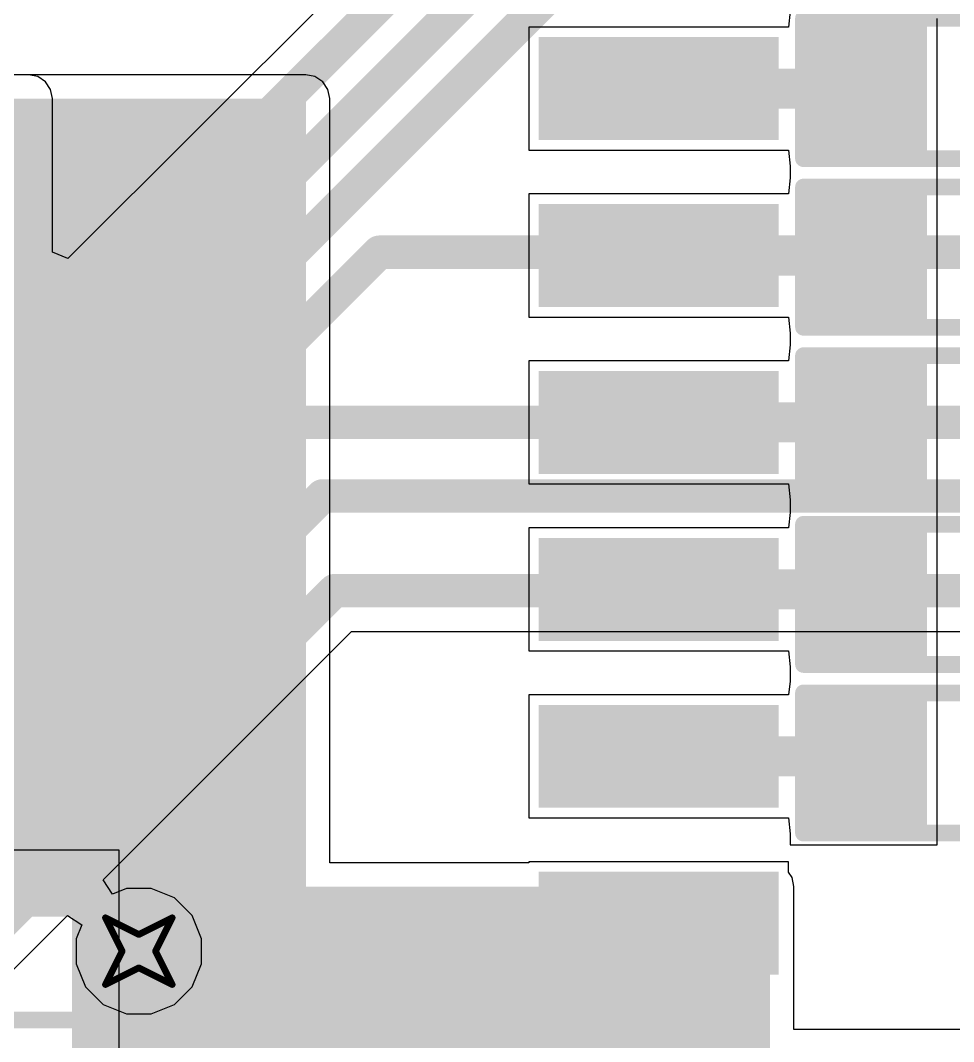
# Model space of a CAD drawing. Header units: inches. Extents: x -48 to 200, y -49 to 27.
# Drawn here: x 0.7045 to 0.9839, y 1.5016 to 1.8074 of the extents above; entities that cross this region are included whole.
import ezdxf

# ---------------------------------------------------------------- set-up
doc = ezdxf.new("R2010")
doc.units = ezdxf.units.IN
doc.header["$MEASUREMENT"] = 0
for name, color, linetype in [('Bottom Layer', 5, 'Continuous'), ('Bottom Overlay', 54, 'Continuous'), ('Bottom Paste', 16, 'Continuous'), ('Bottom Solder', 6, 'Continuous'), ('Drill Drawing', 1, 'Continuous'), ('Top Layer', 1, 'Continuous'), ('Top Solder', 216, 'Continuous'), ('Via Holes', 16, 'Continuous')]:
    doc.layers.add(name, color=color, linetype=linetype)

# ---------------------------------------------------------------- blocks, each defined once
blk = doc.blocks.new('R___0603_B_8')
at = {"layer": 'Bottom Layer'}
for points in [[(-0.045, -0.0175), (-0.045, 0.0175), (-0.015, 0.0175), (-0.015, -0.0175)], [(0.015, -0.0175), (0.015, 0.0175), (0.045, 0.0175), (0.045, -0.0175)]]:
    blk.add_hatch(color=5, dxfattribs=at).paths.add_polyline_path(points)
at = {"layer": 'Bottom Paste'}
for points in [[(-0.045, -0.0175), (-0.045, 0.0175), (-0.015, 0.0175), (-0.015, -0.0175)], [(0.015, -0.0175), (0.015, 0.0175), (0.045, 0.0175), (0.045, -0.0175)]]:
    blk.add_hatch(color=16, dxfattribs=at).paths.add_polyline_path(points)
at = {"layer": 'Bottom Solder'}
for points in [[(-0.049, -0.0215), (-0.049, 0.0215), (-0.011, 0.0215), (-0.011, -0.0215)], [(0.011, -0.0215), (0.011, 0.0215), (0.049, 0.0215), (0.049, -0.0215)]]:
    blk.add_hatch(color=6, dxfattribs=at).paths.add_polyline_path(points)
at = {"layer": 'Bottom Overlay'}
for points in [[(-0.048, 0.021, 0.005, 0.005, 0), (0.048, 0.021, 0.005, 0.005, 0)], [(-0.048, -0.021, 0.005, 0.005, 0), (-0.048, 0.021, 0.005, 0.005, 0)], [(0.048, -0.021, 0.005, 0.005, 0), (0.048, 0.021, 0.005, 0.005, 0)], [(-0.048, -0.021, 0.005, 0.005, 0), (0.048, -0.021, 0.005, 0.005, 0)]]:
    blk.add_lwpolyline(points, format="xyseb", dxfattribs=at)
for points in [[(-0.04925, 0.021, 0.0025, 0.0025, 1), (-0.04675, 0.021, 0.0025, 0.0025, 1)], [(-0.04925, 0.021, 0.0025, 0.0025, 1), (-0.04675, 0.021, 0.0025, 0.0025, 1)], [(0.04675, 0.021, 0.0025, 0.0025, 1), (0.04925, 0.021, 0.0025, 0.0025, 1)], [(0.04675, 0.021, 0.0025, 0.0025, 1), (0.04925, 0.021, 0.0025, 0.0025, 1)], [(-0.04925, -0.021, 0.0025, 0.0025, 1), (-0.04675, -0.021, 0.0025, 0.0025, 1)], [(-0.04925, -0.021, 0.0025, 0.0025, 1), (-0.04675, -0.021, 0.0025, 0.0025, 1)], [(0.04675, -0.021, 0.0025, 0.0025, 1), (0.04925, -0.021, 0.0025, 0.0025, 1)], [(0.04675, -0.021, 0.0025, 0.0025, 1), (0.04925, -0.021, 0.0025, 0.0025, 1)]]:
    blk.add_lwpolyline(points, format="xyseb", close=True, dxfattribs=at)
blk = doc.blocks.new('R___0603_B_9')
at = {"layer": 'Bottom Layer'}
for points in [[(-0.045, -0.0175), (-0.045, 0.0175), (-0.015, 0.0175), (-0.015, -0.0175)], [(0.015, -0.0175), (0.015, 0.0175), (0.045, 0.0175), (0.045, -0.0175)]]:
    blk.add_hatch(color=5, dxfattribs=at).paths.add_polyline_path(points)
at = {"layer": 'Bottom Paste'}
for points in [[(-0.045, -0.0175), (-0.045, 0.0175), (-0.015, 0.0175), (-0.015, -0.0175)], [(0.015, -0.0175), (0.015, 0.0175), (0.045, 0.0175), (0.045, -0.0175)]]:
    blk.add_hatch(color=16, dxfattribs=at).paths.add_polyline_path(points)
at = {"layer": 'Bottom Solder'}
for points in [[(-0.049, -0.0215), (-0.049, 0.0215), (-0.011, 0.0215), (-0.011, -0.0215)], [(0.011, -0.0215), (0.011, 0.0215), (0.049, 0.0215), (0.049, -0.0215)]]:
    blk.add_hatch(color=6, dxfattribs=at).paths.add_polyline_path(points)
at = {"layer": 'Bottom Overlay'}
for points in [[(-0.048, 0.021, 0.005, 0.005, 0), (0.048, 0.021, 0.005, 0.005, 0)], [(-0.048, -0.021, 0.005, 0.005, 0), (-0.048, 0.021, 0.005, 0.005, 0)], [(0.048, -0.021, 0.005, 0.005, 0), (0.048, 0.021, 0.005, 0.005, 0)], [(-0.048, -0.021, 0.005, 0.005, 0), (0.048, -0.021, 0.005, 0.005, 0)]]:
    blk.add_lwpolyline(points, format="xyseb", dxfattribs=at)
for points in [[(-0.04925, 0.021, 0.0025, 0.0025, 1), (-0.04675, 0.021, 0.0025, 0.0025, 1)], [(-0.04925, 0.021, 0.0025, 0.0025, 1), (-0.04675, 0.021, 0.0025, 0.0025, 1)], [(0.04675, 0.021, 0.0025, 0.0025, 1), (0.04925, 0.021, 0.0025, 0.0025, 1)], [(0.04675, 0.021, 0.0025, 0.0025, 1), (0.04925, 0.021, 0.0025, 0.0025, 1)], [(-0.04925, -0.021, 0.0025, 0.0025, 1), (-0.04675, -0.021, 0.0025, 0.0025, 1)], [(-0.04925, -0.021, 0.0025, 0.0025, 1), (-0.04675, -0.021, 0.0025, 0.0025, 1)], [(0.04675, -0.021, 0.0025, 0.0025, 1), (0.04925, -0.021, 0.0025, 0.0025, 1)], [(0.04675, -0.021, 0.0025, 0.0025, 1), (0.04925, -0.021, 0.0025, 0.0025, 1)]]:
    blk.add_lwpolyline(points, format="xyseb", close=True, dxfattribs=at)
blk = doc.blocks.new('R___0603_B_12')
at = {"layer": 'Bottom Layer'}
for points in [[(-0.045, -0.0175), (-0.045, 0.0175), (-0.015, 0.0175), (-0.015, -0.0175)], [(0.015, -0.0175), (0.015, 0.0175), (0.045, 0.0175), (0.045, -0.0175)]]:
    blk.add_hatch(color=5, dxfattribs=at).paths.add_polyline_path(points)
at = {"layer": 'Bottom Paste'}
for points in [[(-0.045, -0.0175), (-0.045, 0.0175), (-0.015, 0.0175), (-0.015, -0.0175)], [(0.015, -0.0175), (0.015, 0.0175), (0.045, 0.0175), (0.045, -0.0175)]]:
    blk.add_hatch(color=16, dxfattribs=at).paths.add_polyline_path(points)
at = {"layer": 'Bottom Solder'}
for points in [[(-0.049, -0.0215), (-0.049, 0.0215), (-0.011, 0.0215), (-0.011, -0.0215)], [(0.011, -0.0215), (0.011, 0.0215), (0.049, 0.0215), (0.049, -0.0215)]]:
    blk.add_hatch(color=6, dxfattribs=at).paths.add_polyline_path(points)
at = {"layer": 'Bottom Overlay'}
for points in [[(-0.048, 0.021, 0.005, 0.005, 0), (0.048, 0.021, 0.005, 0.005, 0)], [(-0.048, -0.021, 0.005, 0.005, 0), (-0.048, 0.021, 0.005, 0.005, 0)], [(0.048, -0.021, 0.005, 0.005, 0), (0.048, 0.021, 0.005, 0.005, 0)], [(-0.048, -0.021, 0.005, 0.005, 0), (0.048, -0.021, 0.005, 0.005, 0)]]:
    blk.add_lwpolyline(points, format="xyseb", dxfattribs=at)
for points in [[(-0.04925, 0.021, 0.0025, 0.0025, 1), (-0.04675, 0.021, 0.0025, 0.0025, 1)], [(-0.04925, 0.021, 0.0025, 0.0025, 1), (-0.04675, 0.021, 0.0025, 0.0025, 1)], [(0.04675, 0.021, 0.0025, 0.0025, 1), (0.04925, 0.021, 0.0025, 0.0025, 1)], [(0.04675, 0.021, 0.0025, 0.0025, 1), (0.04925, 0.021, 0.0025, 0.0025, 1)], [(-0.04925, -0.021, 0.0025, 0.0025, 1), (-0.04675, -0.021, 0.0025, 0.0025, 1)], [(-0.04925, -0.021, 0.0025, 0.0025, 1), (-0.04675, -0.021, 0.0025, 0.0025, 1)], [(0.04675, -0.021, 0.0025, 0.0025, 1), (0.04925, -0.021, 0.0025, 0.0025, 1)], [(0.04675, -0.021, 0.0025, 0.0025, 1), (0.04925, -0.021, 0.0025, 0.0025, 1)]]:
    blk.add_lwpolyline(points, format="xyseb", close=True, dxfattribs=at)
blk = doc.blocks.new('R___0603_B_13')
at = {"layer": 'Bottom Layer'}
for points in [[(-0.045, -0.0175), (-0.045, 0.0175), (-0.015, 0.0175), (-0.015, -0.0175)], [(0.015, -0.0175), (0.015, 0.0175), (0.045, 0.0175), (0.045, -0.0175)]]:
    blk.add_hatch(color=5, dxfattribs=at).paths.add_polyline_path(points)
at = {"layer": 'Bottom Paste'}
for points in [[(-0.045, -0.0175), (-0.045, 0.0175), (-0.015, 0.0175), (-0.015, -0.0175)], [(0.015, -0.0175), (0.015, 0.0175), (0.045, 0.0175), (0.045, -0.0175)]]:
    blk.add_hatch(color=16, dxfattribs=at).paths.add_polyline_path(points)
at = {"layer": 'Bottom Solder'}
for points in [[(-0.049, -0.0215), (-0.049, 0.0215), (-0.011, 0.0215), (-0.011, -0.0215)], [(0.011, -0.0215), (0.011, 0.0215), (0.049, 0.0215), (0.049, -0.0215)]]:
    blk.add_hatch(color=6, dxfattribs=at).paths.add_polyline_path(points)
at = {"layer": 'Bottom Overlay'}
for points in [[(-0.048, 0.021, 0.005, 0.005, 0), (0.048, 0.021, 0.005, 0.005, 0)], [(-0.048, -0.021, 0.005, 0.005, 0), (-0.048, 0.021, 0.005, 0.005, 0)], [(0.048, -0.021, 0.005, 0.005, 0), (0.048, 0.021, 0.005, 0.005, 0)], [(-0.048, -0.021, 0.005, 0.005, 0), (0.048, -0.021, 0.005, 0.005, 0)]]:
    blk.add_lwpolyline(points, format="xyseb", dxfattribs=at)
for points in [[(-0.04925, 0.021, 0.0025, 0.0025, 1), (-0.04675, 0.021, 0.0025, 0.0025, 1)], [(-0.04925, 0.021, 0.0025, 0.0025, 1), (-0.04675, 0.021, 0.0025, 0.0025, 1)], [(0.04675, 0.021, 0.0025, 0.0025, 1), (0.04925, 0.021, 0.0025, 0.0025, 1)], [(0.04675, 0.021, 0.0025, 0.0025, 1), (0.04925, 0.021, 0.0025, 0.0025, 1)], [(-0.04925, -0.021, 0.0025, 0.0025, 1), (-0.04675, -0.021, 0.0025, 0.0025, 1)], [(-0.04925, -0.021, 0.0025, 0.0025, 1), (-0.04675, -0.021, 0.0025, 0.0025, 1)], [(0.04675, -0.021, 0.0025, 0.0025, 1), (0.04925, -0.021, 0.0025, 0.0025, 1)], [(0.04675, -0.021, 0.0025, 0.0025, 1), (0.04925, -0.021, 0.0025, 0.0025, 1)]]:
    blk.add_lwpolyline(points, format="xyseb", close=True, dxfattribs=at)
blk = doc.blocks.new('R___0603_B_14')
at = {"layer": 'Bottom Layer'}
for points in [[(-0.045, -0.0175), (-0.045, 0.0175), (-0.015, 0.0175), (-0.015, -0.0175)], [(0.015, -0.0175), (0.015, 0.0175), (0.045, 0.0175), (0.045, -0.0175)]]:
    blk.add_hatch(color=5, dxfattribs=at).paths.add_polyline_path(points)
at = {"layer": 'Bottom Paste'}
for points in [[(-0.045, -0.0175), (-0.045, 0.0175), (-0.015, 0.0175), (-0.015, -0.0175)], [(0.015, -0.0175), (0.015, 0.0175), (0.045, 0.0175), (0.045, -0.0175)]]:
    blk.add_hatch(color=16, dxfattribs=at).paths.add_polyline_path(points)
at = {"layer": 'Bottom Solder'}
for points in [[(-0.049, -0.0215), (-0.049, 0.0215), (-0.011, 0.0215), (-0.011, -0.0215)], [(0.011, -0.0215), (0.011, 0.0215), (0.049, 0.0215), (0.049, -0.0215)]]:
    blk.add_hatch(color=6, dxfattribs=at).paths.add_polyline_path(points)
at = {"layer": 'Bottom Overlay'}
for points in [[(-0.048, 0.021, 0.005, 0.005, 0), (0.048, 0.021, 0.005, 0.005, 0)], [(-0.048, -0.021, 0.005, 0.005, 0), (-0.048, 0.021, 0.005, 0.005, 0)], [(0.048, -0.021, 0.005, 0.005, 0), (0.048, 0.021, 0.005, 0.005, 0)], [(-0.048, -0.021, 0.005, 0.005, 0), (0.048, -0.021, 0.005, 0.005, 0)]]:
    blk.add_lwpolyline(points, format="xyseb", dxfattribs=at)
for points in [[(-0.04925, 0.021, 0.0025, 0.0025, 1), (-0.04675, 0.021, 0.0025, 0.0025, 1)], [(-0.04925, 0.021, 0.0025, 0.0025, 1), (-0.04675, 0.021, 0.0025, 0.0025, 1)], [(0.04675, 0.021, 0.0025, 0.0025, 1), (0.04925, 0.021, 0.0025, 0.0025, 1)], [(0.04675, 0.021, 0.0025, 0.0025, 1), (0.04925, 0.021, 0.0025, 0.0025, 1)], [(-0.04925, -0.021, 0.0025, 0.0025, 1), (-0.04675, -0.021, 0.0025, 0.0025, 1)], [(-0.04925, -0.021, 0.0025, 0.0025, 1), (-0.04675, -0.021, 0.0025, 0.0025, 1)], [(0.04675, -0.021, 0.0025, 0.0025, 1), (0.04925, -0.021, 0.0025, 0.0025, 1)], [(0.04675, -0.021, 0.0025, 0.0025, 1), (0.04925, -0.021, 0.0025, 0.0025, 1)]]:
    blk.add_lwpolyline(points, format="xyseb", close=True, dxfattribs=at)
blk = doc.blocks.new('16_SOIC__0_295___7_50___W______B_27')
at = {"layer": 'Bottom Layer'}
for points in [[(0.15276, 0.08642), (0.21654, 0.08642), (0.21654, 0.06358), (0.15276, 0.06358)], [(0.15276, 0.03642), (0.21654, 0.03642), (0.21654, 0.01358), (0.15276, 0.01358)], [(0.15276, -0.01358), (0.21654, -0.01358), (0.21654, -0.03642), (0.15276, -0.03642)], [(0.15276, -0.06358), (0.21654, -0.06358), (0.21654, -0.08642), (0.15276, -0.08642)], [(0.15276, -0.11358), (0.21654, -0.11358), (0.21654, -0.13642), (0.15276, -0.13642)], [(0.15276, -0.16358), (0.21654, -0.16358), (0.21654, -0.18642), (0.15276, -0.18642)]]:
    blk.add_hatch(color=5, dxfattribs=at).paths.add_polyline_path(points)
at = {"layer": 'Bottom Paste'}
for points in [[(0.15276, 0.08642), (0.21654, 0.08642), (0.21654, 0.06358), (0.15276, 0.06358)], [(0.15276, 0.03642), (0.21654, 0.03642), (0.21654, 0.01358), (0.15276, 0.01358)], [(0.15276, -0.01358), (0.21654, -0.01358), (0.21654, -0.03642), (0.15276, -0.03642)], [(0.15276, -0.06358), (0.21654, -0.06358), (0.21654, -0.08642), (0.15276, -0.08642)], [(0.15276, -0.11358), (0.21654, -0.11358), (0.21654, -0.13642), (0.15276, -0.13642)], [(0.15276, -0.16358), (0.21654, -0.16358), (0.21654, -0.18642), (0.15276, -0.18642)]]:
    blk.add_hatch(color=16, dxfattribs=at).paths.add_polyline_path(points)
at = {"layer": 'Bottom Solder'}
for points in [[(0.14876, 0.09042), (0.22054, 0.09042), (0.22054, 0.05958), (0.14876, 0.05958)], [(0.14876, 0.04042), (0.22054, 0.04042), (0.22054, 0.00958), (0.14876, 0.00958)], [(0.14876, -0.00958), (0.22054, -0.00958), (0.22054, -0.04042), (0.14876, -0.04042)], [(0.14876, -0.05958), (0.22054, -0.05958), (0.22054, -0.09042), (0.14876, -0.09042)], [(0.14876, -0.10958), (0.22054, -0.10958), (0.22054, -0.14042), (0.14876, -0.14042)], [(0.14876, -0.15958), (0.22054, -0.15958), (0.22054, -0.19042), (0.14876, -0.19042)]]:
    blk.add_hatch(color=6, dxfattribs=at).paths.add_polyline_path(points)
at = {"layer": 'Bottom Overlay'}
for points in [[(0.148, -0.204, 0.005, 0.005, 0), (0.148, -0.195, 0.005, 0.005, 0)], [(-0.148, -0.204, 0.005, 0.005, 0), (0.148, -0.204, 0.005, 0.005, 0)]]:
    blk.add_lwpolyline(points, format="xyseb", dxfattribs=at)
for points in [[(0.14675, -0.195, 0.0025, 0.0025, 1), (0.14925, -0.195, 0.0025, 0.0025, 1)], [(0.14675, -0.204, 0.0025, 0.0025, 1), (0.14925, -0.204, 0.0025, 0.0025, 1)], [(0.14675, -0.204, 0.0025, 0.0025, 1), (0.14925, -0.204, 0.0025, 0.0025, 1)]]:
    blk.add_lwpolyline(points, format="xyseb", close=True, dxfattribs=at)

msp = doc.modelspace()

# ---------------------------------------------------------------- hatches: boundary and pattern name
at = {"layer": 'Bottom Layer'}
for points in [[(0.672, 1.539), (0.79, 1.539), (0.79, 1.784), (0.672, 1.784)], [(0.72, 1.448), (0.929, 1.448), (0.929, 1.548), (0.72, 1.548)]]:
    msp.add_hatch(color=5, dxfattribs=at).paths.add_polyline_path(points)
h = msp.add_hatch(color=5, dxfattribs=at)
edge = h.paths.add_edge_path()
edge.add_arc((0.74, 1.52865), 0.01181, 0, 360)
at = {"layer": 'Bottom Solder'}
h = msp.add_hatch(color=6, dxfattribs=at)
edge = h.paths.add_edge_path()
edge.add_arc((0.74, 1.52865), 0.01581, 0, 360)
at = {"layer": 'Top Layer'}
msp.add_hatch(color=1, dxfattribs=at).paths.add_polyline_path([(0.339, 1.724), (0.707, 1.724), (0.707, 1.784), (0.339, 1.784)])
h = msp.add_hatch(color=1, dxfattribs=at)
edge = h.paths.add_edge_path()
edge.add_arc((0.74, 1.52865), 0.01181, 0, 360)
at = {"layer": 'Top Solder'}
h = msp.add_hatch(color=216, dxfattribs=at)
edge = h.paths.add_edge_path()
edge.add_arc((0.74, 1.52865), 0.01581, 0, 360)
at = {"layer": 'Via Holes'}
h = msp.add_hatch(color=7, dxfattribs=at)
edge = h.paths.add_edge_path()
edge.add_arc((0.74, 1.52865), 0.00591, 0, 360)

# ---------------------------------------------------------------- linework, layer by layer
at = {"layer": 'Bottom Layer'}
for p, q in [((0.935, 1.81022), (0.93453, 1.80542)), ((0.979, 1.766), (0.979, 1.808)), ((0.93453, 1.80542), (0.85676, 1.80542)), ((0.85676, 1.80542), (0.85676, 1.76858)), ((0.79, 1.79114), (0.672, 1.79114)), ((0.79273, 1.79059), (0.79, 1.79114)), ((0.79505, 1.78905), (0.79273, 1.79059)), ((0.79659, 1.78673), (0.79505, 1.78905)), ((0.79714, 1.784), (0.79659, 1.78673)), ((0.79714, 1.55514), (0.79714, 1.784)), ((0.85676, 1.76858), (0.93453, 1.76858)), ((0.93453, 1.76858), (0.935, 1.76378)), ((0.979, 1.761), (0.979, 1.766)), ((0.935, 1.76378), (0.935, 1.76022)), ((0.935, 1.76022), (0.93454, 1.75542)), ((0.979, 1.7575), (0.979, 1.761)), ((0.979, 1.7155), (0.979, 1.7575)), ((0.93454, 1.75542), (0.85676, 1.75542)), ((0.85676, 1.75542), (0.85676, 1.71858)), ((0.85676, 1.71858), (0.93453, 1.71858)), ((0.93453, 1.71858), (0.935, 1.71378)), ((0.935, 1.71378), (0.935, 1.71022)), ((0.979, 1.7105), (0.979, 1.7155)), ((0.935, 1.71022), (0.93454, 1.70542)), ((0.979, 1.707), (0.979, 1.7105)), ((0.979, 1.665), (0.979, 1.707)), ((0.93454, 1.70542), (0.85676, 1.70542)), ((0.85676, 1.70542), (0.85676, 1.66858)), ((0.85676, 1.66858), (0.93453, 1.66858)), ((0.93453, 1.66858), (0.935, 1.66378)), ((0.935, 1.66378), (0.935, 1.66)), ((0.979, 1.66), (0.979, 1.665)), ((0.935, 1.66), (0.93454, 1.65542)), ((0.979, 1.6565), (0.979, 1.66)), ((0.93454, 1.65542), (0.85676, 1.65542)), ((0.85676, 1.65542), (0.85676, 1.61858)), ((0.979, 1.6145), (0.979, 1.6565)), ((0.85676, 1.61858), (0.93453, 1.61858)), ((0.93453, 1.61858), (0.935, 1.61378)), ((0.935, 1.61378), (0.935, 1.6095)), ((0.979, 1.6095), (0.979, 1.6145)), ((0.935, 1.6095), (0.93454, 1.60542)), ((0.979, 1.606), (0.979, 1.6095)), ((0.979, 1.5605), (0.979, 1.606)), ((0.93454, 1.60542), (0.85676, 1.60542)), ((0.85676, 1.60542), (0.85676, 1.56858)), ((0.85676, 1.56858), (0.93454, 1.56858)), ((0.93454, 1.56858), (0.935, 1.56378)), ((0.935, 1.56378), (0.935, 1.5605)), ((0.935, 1.5605), (0.979, 1.5605)), ((0.672, 1.559), (0.734, 1.559)), ((0.734, 1.559), (0.734, 1.448)), ((0.85676, 1.55514), (0.79714, 1.55514)), ((0.93454, 1.55542), (0.85676, 1.55542)), ((0.85676, 1.55542), (0.85676, 1.55514)), ((0.93454, 1.55232), (0.93454, 1.55542)), ((0.93559, 1.55073), (0.93454, 1.55232)), ((0.93614, 1.548), (0.93559, 1.55073)), ((0.93614, 1.50514), (0.93614, 1.548)), ((1.15686, 1.50514), (0.93614, 1.50514))]:
    msp.add_line(p, q, dxfattribs=at)
for points in [[(0.89565, 1.787, 0.012, 0.012, 0), (0.95568, 1.787, 0.012, 0.012, 0)], [(0.89565, 1.737, 0.012, 0.012, 0), (0.95568, 1.737, 0.012, 0.012, 0)], [(0.89565, 1.687, 0.012, 0.012, 0), (0.95568, 1.687, 0.012, 0.012, 0)], [(0.89565, 1.637, 0.012, 0.012, 0), (0.95568, 1.637, 0.012, 0.012, 0)], [(0.89565, 1.587, 0.012, 0.012, 0), (0.95568, 1.587, 0.012, 0.012, 0)]]:
    msp.add_lwpolyline(points, format="xyseb", dxfattribs=at)
for points in [[(0.89265, 1.787, 0.006, 0.006, 1), (0.89865, 1.787, 0.006, 0.006, 1)], [(0.95268, 1.787, 0.006, 0.006, 1), (0.95868, 1.787, 0.006, 0.006, 1)], [(0.89265, 1.737, 0.006, 0.006, 1), (0.89865, 1.737, 0.006, 0.006, 1)], [(0.95268, 1.737, 0.006, 0.006, 1), (0.95868, 1.737, 0.006, 0.006, 1)], [(0.89265, 1.687, 0.006, 0.006, 1), (0.89865, 1.687, 0.006, 0.006, 1)], [(0.95268, 1.687, 0.006, 0.006, 1), (0.95868, 1.687, 0.006, 0.006, 1)], [(0.89265, 1.637, 0.006, 0.006, 1), (0.89865, 1.637, 0.006, 0.006, 1)], [(0.95268, 1.637, 0.006, 0.006, 1), (0.95868, 1.637, 0.006, 0.006, 1)], [(0.89265, 1.587, 0.006, 0.006, 1), (0.89865, 1.587, 0.006, 0.006, 1)], [(0.95268, 1.587, 0.006, 0.006, 1), (0.95868, 1.587, 0.006, 0.006, 1)]]:
    msp.add_lwpolyline(points, format="xyseb", close=True, dxfattribs=at)
at = {"layer": 'Drill Drawing'}
for points in [[(0.73, 1.53865, 0.002, 0.002, 0), (0.74, 1.53365, 0.002, 0.002, 0)], [(0.73, 1.53865, 0.002, 0.002, 0), (0.735, 1.52865, 0.002, 0.002, 0)], [(0.74, 1.53365, 0.002, 0.002, 0), (0.75, 1.53865, 0.002, 0.002, 0)], [(0.745, 1.52865, 0.002, 0.002, 0), (0.75, 1.53865, 0.002, 0.002, 0)], [(0.73, 1.51865, 0.002, 0.002, 0), (0.735, 1.52865, 0.002, 0.002, 0)], [(0.745, 1.52865, 0.002, 0.002, 0), (0.75, 1.51865, 0.002, 0.002, 0)], [(0.73, 1.51865, 0.002, 0.002, 0), (0.74, 1.52365, 0.002, 0.002, 0)], [(0.74, 1.52365, 0.002, 0.002, 0), (0.75, 1.51865, 0.002, 0.002, 0)]]:
    msp.add_lwpolyline(points, format="xyseb", dxfattribs=at)
for points in [[(0.7295, 1.53865, 0.001, 0.001, 1), (0.7305, 1.53865, 0.001, 0.001, 1)], [(0.7295, 1.53865, 0.001, 0.001, 1), (0.7305, 1.53865, 0.001, 0.001, 1)], [(0.7495, 1.53865, 0.001, 0.001, 1), (0.7505, 1.53865, 0.001, 0.001, 1)], [(0.7495, 1.53865, 0.001, 0.001, 1), (0.7505, 1.53865, 0.001, 0.001, 1)], [(0.7395, 1.53365, 0.001, 0.001, 1), (0.7405, 1.53365, 0.001, 0.001, 1)], [(0.7395, 1.53365, 0.001, 0.001, 1), (0.7405, 1.53365, 0.001, 0.001, 1)], [(0.7345, 1.52865, 0.001, 0.001, 1), (0.7355, 1.52865, 0.001, 0.001, 1)], [(0.7345, 1.52865, 0.001, 0.001, 1), (0.7355, 1.52865, 0.001, 0.001, 1)], [(0.7445, 1.52865, 0.001, 0.001, 1), (0.7455, 1.52865, 0.001, 0.001, 1)], [(0.7445, 1.52865, 0.001, 0.001, 1), (0.7455, 1.52865, 0.001, 0.001, 1)], [(0.7395, 1.52365, 0.001, 0.001, 1), (0.7405, 1.52365, 0.001, 0.001, 1)], [(0.7395, 1.52365, 0.001, 0.001, 1), (0.7405, 1.52365, 0.001, 0.001, 1)], [(0.7295, 1.51865, 0.001, 0.001, 1), (0.7305, 1.51865, 0.001, 0.001, 1)], [(0.7295, 1.51865, 0.001, 0.001, 1), (0.7305, 1.51865, 0.001, 0.001, 1)], [(0.7495, 1.51865, 0.001, 0.001, 1), (0.7505, 1.51865, 0.001, 0.001, 1)], [(0.7495, 1.51865, 0.001, 0.001, 1), (0.7505, 1.51865, 0.001, 0.001, 1)]]:
    msp.add_lwpolyline(points, format="xyseb", close=True, dxfattribs=at)
at = {"layer": 'Top Layer'}
for p, q in [((0.89432, 1.91165), (0.71876, 1.73609)), ((0.707, 1.79114), (0.48752, 1.79114)), ((0.70973, 1.79059), (0.707, 1.79114)), ((0.71205, 1.78905), (0.70973, 1.79059)), ((0.71359, 1.78673), (0.71205, 1.78905)), ((0.71414, 1.784), (0.71359, 1.78673)), ((0.71414, 1.738), (0.71414, 1.784)), ((0.71876, 1.73609), (0.71414, 1.738)), ((0.72928, 1.54998), (0.80369, 1.62439)), ((0.80369, 1.62439), (1.03479, 1.62439)), ((0.73211, 1.54574), (0.72928, 1.54998)), ((0.73626, 1.54746), (0.73211, 1.54574)), ((0.74374, 1.54746), (0.73626, 1.54746)), ((0.75066, 1.54459), (0.74374, 1.54746)), ((0.75595, 1.5393), (0.75066, 1.54459)), ((0.15265, 0.97335), (0.71867, 1.53936)), ((0.71867, 1.53936), (0.72291, 1.53653)), ((0.75881, 1.53239), (0.75595, 1.5393)), ((0.72291, 1.53653), (0.72119, 1.53239)), ((0.72119, 1.53239), (0.72119, 1.5249)), ((0.75881, 1.5249), (0.75881, 1.53239)), ((0.72119, 1.5249), (0.72405, 1.51799)), ((0.75595, 1.51799), (0.75881, 1.5249)), ((0.72405, 1.51799), (0.72934, 1.5127)), ((0.75066, 1.5127), (0.75595, 1.51799)), ((0.72934, 1.5127), (0.73626, 1.50983)), ((0.74374, 1.50983), (0.75066, 1.5127)), ((0.73626, 1.50983), (0.74374, 1.50983))]:
    msp.add_line(p, q, dxfattribs=at)
for points in [[(0.70516, 1.70519, 0.01, 0.01, 0), (0.90297, 1.903, 0.01, 0.01, 0)], [(0.69801, 1.674, 0.01, 0.01, 0), (0.91001, 1.886, 0.01, 0.01, 0)], [(0.68405, 1.636, 0.01, 0.01, 0), (0.91705, 1.869, 0.01, 0.01, 0)], [(0.456, 1.382, 0.01, 0.01, 0), (0.812, 1.738, 0.01, 0.01, 0)], [(0.812, 1.738, 0.01, 0.01, 0), (1.073, 1.738, 0.01, 0.01, 0)], [(0.58937, 1.70519, 0.01, 0.01, 0), (0.70516, 1.70519, 0.01, 0.01, 0)], [(0.38004, 1.282, 0.01, 0.01, 0), (0.78504, 1.687, 0.01, 0.01, 0)], [(0.78504, 1.687, 0.01, 0.01, 0), (1.073, 1.687, 0.01, 0.01, 0)], [(0.212, 1.082, 0.01, 0.01, 0), (0.795, 1.665, 0.01, 0.01, 0)], [(0.795, 1.665, 0.01, 0.01, 0), (1.058, 1.665, 0.01, 0.01, 0)], [(0.144, 0.982, 0.01, 0.01, 0), (0.79862, 1.63662, 0.01, 0.01, 0)], [(0.79862, 1.63662, 0.01, 0.01, 0), (1.04916, 1.63662, 0.01, 0.01, 0)]]:
    msp.add_lwpolyline(points, format="xyseb", dxfattribs=at)
for points in [[(0.8095, 1.738, 0.005, 0.005, 1), (0.8145, 1.738, 0.005, 0.005, 1)], [(0.8095, 1.738, 0.005, 0.005, 1), (0.8145, 1.738, 0.005, 0.005, 1)], [(0.70266, 1.70519, 0.005, 0.005, 1), (0.70766, 1.70519, 0.005, 0.005, 1)], [(0.70266, 1.70519, 0.005, 0.005, 1), (0.70766, 1.70519, 0.005, 0.005, 1)], [(0.78254, 1.687, 0.005, 0.005, 1), (0.78754, 1.687, 0.005, 0.005, 1)], [(0.78254, 1.687, 0.005, 0.005, 1), (0.78754, 1.687, 0.005, 0.005, 1)], [(0.7925, 1.665, 0.005, 0.005, 1), (0.7975, 1.665, 0.005, 0.005, 1)], [(0.7925, 1.665, 0.005, 0.005, 1), (0.7975, 1.665, 0.005, 0.005, 1)], [(0.79612, 1.63662, 0.005, 0.005, 1), (0.80112, 1.63662, 0.005, 0.005, 1)], [(0.79612, 1.63662, 0.005, 0.005, 1), (0.80112, 1.63662, 0.005, 0.005, 1)]]:
    msp.add_lwpolyline(points, format="xyseb", close=True, dxfattribs=at)

# ---------------------------------------------------------------- block references
for name, p in [('16_SOIC__0_295___7_50___W______B_27', (0.711, 1.712)), ('R___0603_B_12', (0.987, 1.787)), ('R___0603_B_13', (0.987, 1.7365)), ('R___0603_B_14', (0.987, 1.686)), ('R___0603_B_8', (0.987, 1.6355)), ('R___0603_B_9', (0.987, 1.585))]:
    msp.add_blockref(name, p)

doc.saveas('drawing.dxf')
